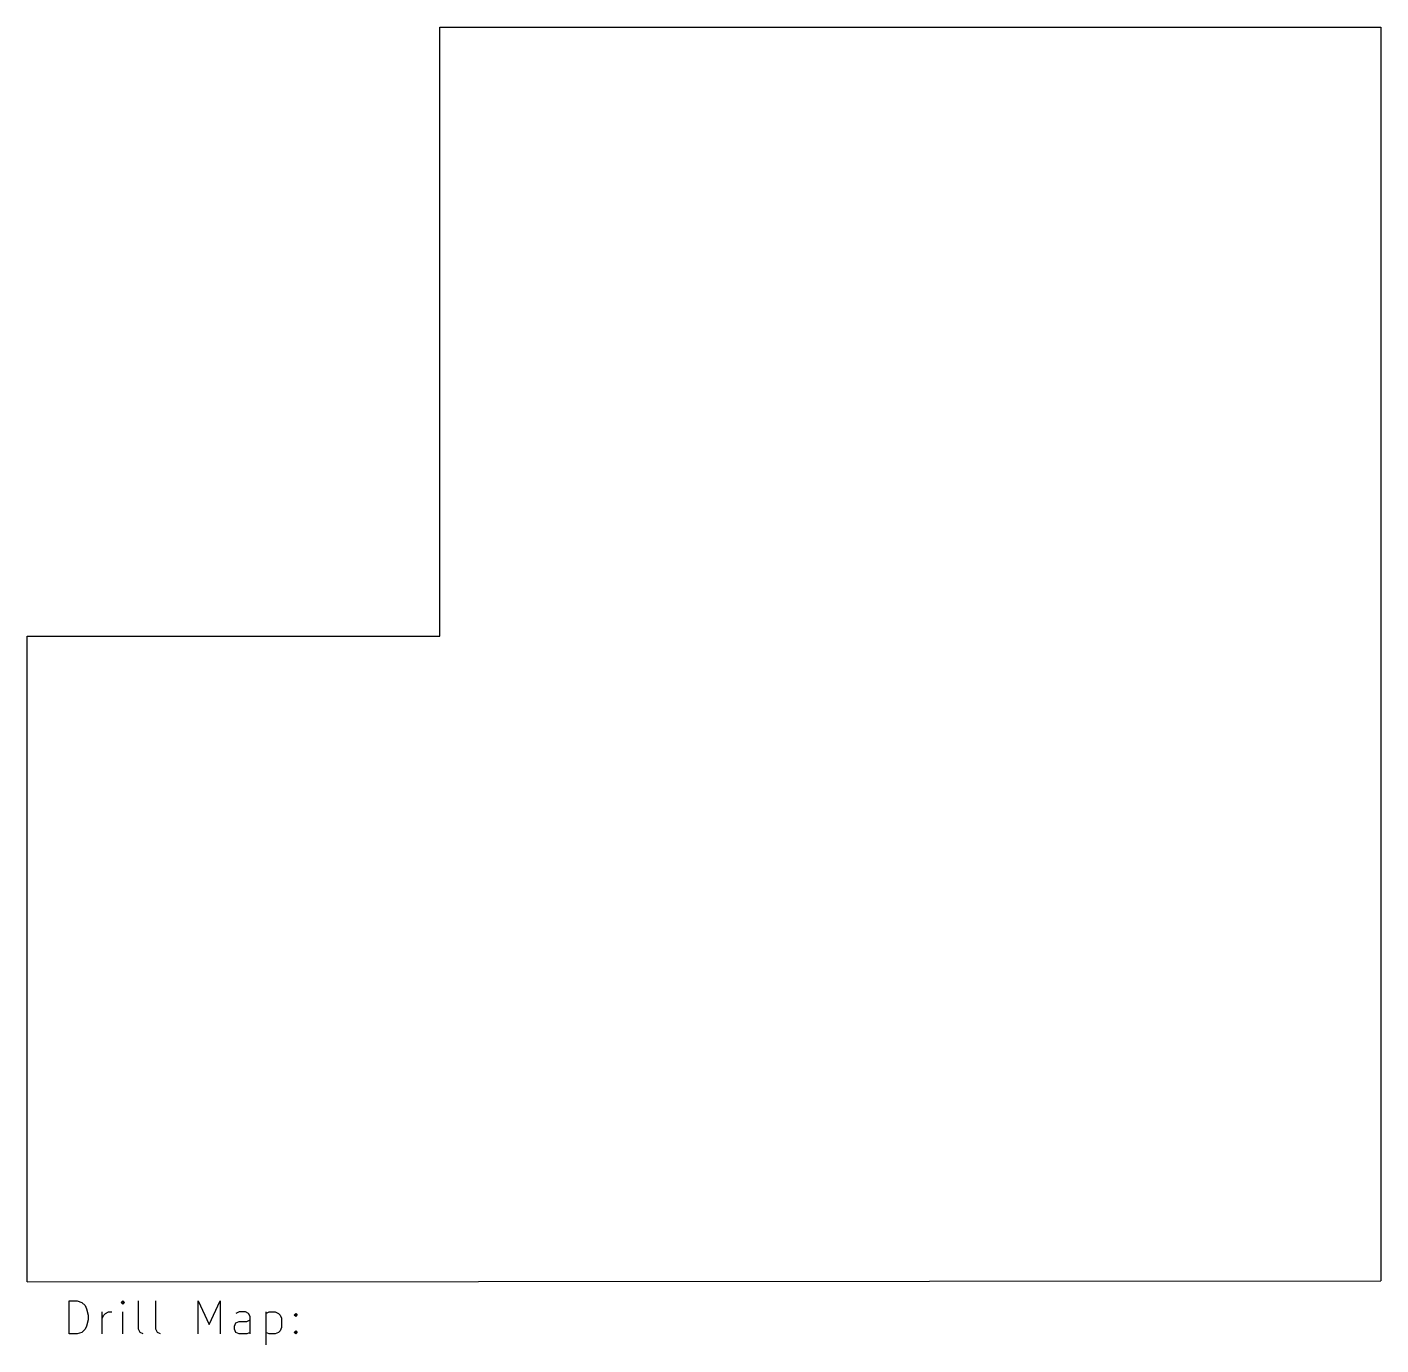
# Model space of a CAD drawing. Extents: x 48 to 130, y -109.8 to -30.
import ezdxf

# ---------------------------------------------------------------- set-up
doc = ezdxf.new("R2010")
doc.units = 0
doc.layers.add('BLACK', color=7, linetype='CONTINUOUS')

msp = doc.modelspace()

# ---------------------------------------------------------------- linework, layer by layer
at = {"layer": 'BLACK', "linetype": 'CONTINUOUS'}
for p, q in [((73, -66.9), (73, -30)), ((73, -30), (130, -30)), ((130, -30), (130, -105.95)), ((48, -66.9), (73, -66.9)), ((48, -106), (48, -66.9)), ((48, -106), (130, -105.95)), ((50.557768, -109.164838), (50.557768, -107.164838)), ((50.557768, -107.164838), (51.033958, -107.164838)), ((51.033958, -107.164838), (51.319673, -107.260076)), ((51.319673, -107.260076), (51.510149, -107.450552)), ((53.795863, -107.164838), (53.700625, -107.260076)), ((53.700625, -107.260076), (53.795863, -107.355314)), ((53.891101, -107.260076), (53.795863, -107.164838)), ((53.795863, -107.164838), (53.795863, -107.355314)), ((53.795863, -107.355314), (53.891101, -107.260076)), ((54.748244, -108.879123), (54.748244, -107.164838)), ((55.795863, -108.879123), (55.795863, -107.164838)), ((58.367292, -109.164838), (58.367292, -107.164838)), ((58.367292, -107.164838), (59.033959, -108.593409)), ((59.033959, -108.593409), (59.700625, -107.164838)), ((59.700625, -107.164838), (59.700625, -109.164838)), ((51.510149, -107.450552), (51.605387, -107.641028)), ((51.605387, -107.641028), (51.700625, -108.02198)), ((51.700625, -108.02198), (51.700625, -108.307695)), ((52.557768, -109.164838), (52.557768, -107.831504)), ((52.557768, -108.212457), (52.653006, -108.02198)), ((52.653006, -108.02198), (52.748244, -107.926742)), ((52.748244, -107.926742), (52.93872, -107.831504)), ((52.93872, -107.831504), (53.129197, -107.831504)), ((53.795863, -109.164838), (53.795863, -107.831504)), ((60.843482, -107.831504), (60.653006, -107.926742)), ((61.224435, -107.831504), (60.843482, -107.831504)), ((61.414911, -107.926742), (61.224435, -107.831504)), ((61.510149, -108.117219), (61.414911, -107.926742)), ((61.510149, -109.164838), (61.510149, -108.117219)), ((62.46253, -107.831504), (62.46253, -109.831504)), ((62.46253, -107.926742), (62.653006, -107.831504)), ((62.653006, -107.831504), (63.033959, -107.831504)), ((63.033959, -107.831504), (63.224435, -107.926742)), ((63.224435, -107.926742), (63.319673, -108.02198)), ((63.319673, -108.02198), (63.414911, -108.212457)), ((63.414911, -108.212457), (63.414911, -108.783885)), ((64.176816, -108.02198), (64.272054, -107.926742)), ((64.272054, -108.117219), (64.176816, -108.02198)), ((64.272054, -107.926742), (64.367292, -108.02198)), ((64.272054, -107.926742), (64.272054, -108.117219)), ((64.367292, -108.02198), (64.272054, -108.117219)), ((51.510149, -108.879123), (51.319673, -109.0696)), ((51.605387, -108.688647), (51.510149, -108.879123)), ((51.700625, -108.307695), (51.605387, -108.688647)), ((54.843482, -109.0696), (54.748244, -108.879123)), ((55.891101, -109.0696), (55.795863, -108.879123)), ((60.557768, -108.688647), (60.653006, -108.498171)), ((60.557768, -108.879123), (60.557768, -108.688647)), ((60.653006, -109.0696), (60.557768, -108.879123)), ((60.653006, -108.498171), (60.843482, -108.402933)), ((60.843482, -108.402933), (61.319673, -108.402933)), ((61.319673, -108.402933), (61.510149, -108.307695)), ((63.319673, -108.974361), (63.224435, -109.0696)), ((63.414911, -108.783885), (63.319673, -108.974361)), ((64.176816, -109.0696), (64.272054, -108.974361)), ((64.272054, -108.974361), (64.367292, -109.0696)), ((64.272054, -108.974361), (64.272054, -109.164838)), ((51.033958, -109.164838), (50.557768, -109.164838)), ((51.319673, -109.0696), (51.033958, -109.164838)), ((55.033958, -109.164838), (54.843482, -109.0696)), ((56.081577, -109.164838), (55.891101, -109.0696)), ((60.843482, -109.164838), (60.653006, -109.0696)), ((61.319673, -109.164838), (60.843482, -109.164838)), ((61.510149, -109.0696), (61.319673, -109.164838)), ((62.653006, -109.164838), (62.46253, -109.0696)), ((63.033959, -109.164838), (62.653006, -109.164838)), ((63.224435, -109.0696), (63.033959, -109.164838)), ((64.272054, -109.164838), (64.176816, -109.0696)), ((64.367292, -109.0696), (64.272054, -109.164838))]:
    msp.add_line(p, q, dxfattribs=at)

doc.saveas('drawing.dxf')
